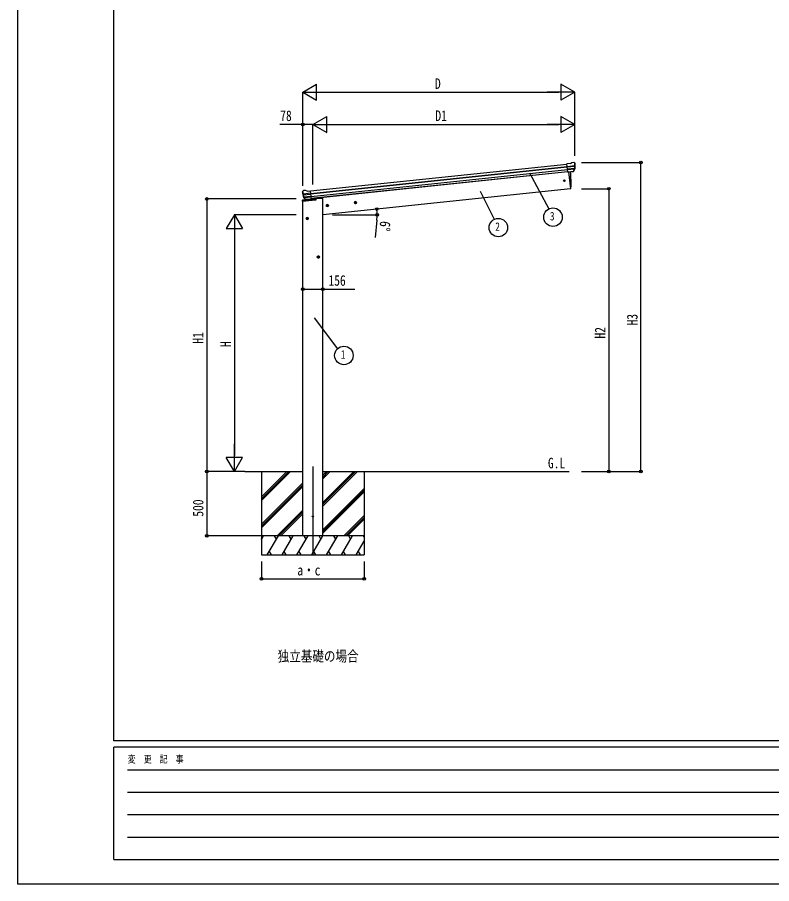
# Model space of a CAD drawing. Units: millimetres, scale not verified. Extents: x -10512 to 10512, y -7425 to 7425.
# Drawn here: x -10512 to -4641, y -7425 to -678 of the extents above; entities that cross this region are included whole.
import ezdxf
from ezdxf.enums import TextEntityAlignment as Align

# ---------------------------------------------------------------- set-up
doc = ezdxf.new("R2010")
doc.units = ezdxf.units.MM
doc.header["$LTSCALE"] = 30
for name, color, linetype in [('0-2_USER1', 3, 'Continuous'), ('0-3_YKK_12', 2, 'Continuous'), ('0-4_YKK_13', 4, 'Continuous'), ('0-5_YKK_A1', 4, 'Continuous'), ('0-6_YKK_D', 6, 'Continuous'), ('0-7_YKK_ZWAK', 7, 'Continuous')]:
    doc.layers.add(name, color=color, linetype=linetype)
doc.styles.add('ＭＳ ゴシック', font='')
doc.styles.get('ＭＳ ゴシック').set_extended_font_data('MS Gothic')

msp = doc.modelspace()

# ---------------------------------------------------------------- linework, layer by layer
at = {"layer": '0-3_YKK_12'}
msp.add_line((-8213.08, -4176.85), (-8213.08, -4870.18), dxfattribs=at)
at = {"layer": '0-4_YKK_13'}
for p, q in [((-6208.28, -1815.55), (-6234.8, -1818.34)), ((-6228.01, -1882.9), (-6234.8, -1818.34)), ((-6181.96, -1806.76), (-6181.96, -1806.76)), ((-6178.29, -1807.84), (-6178.3, -1807.84)), ((-6178.29, -1807.84), (-6173.98, -1811.34)), ((-6173.98, -1811.34), (-6173.11, -1812.04)), ((-6171.73, -1815.74), (-6172.04, -1813.89)), ((-6232.64, -1838.87), (-6172.9, -1832.59)), ((-6172.42, -1838.46), (-6232.03, -1844.73)), ((-6173.26, -1855.22), (-6230.29, -1861.21)), ((-6174.65, -1859.88), (-6229.82, -1865.68)), ((-6184.66, -1878.11), (-6228.04, -1882.67)), ((-6228.01, -1882.9), (-6218.07, -1881.85)), ((-6221.45, -1882.2), (-6207.74, -2012.58)), ((-6218.07, -1881.85), (-6217.8, -1881.91)), ((-6217.8, -1881.91), (-6192.47, -1879.25)), ((-6192.47, -1879.25), (-6192.21, -1879.13)), ((-6192.21, -1879.13), (-6184.52, -1878.32)), ((-6183.21, -1876.46), (-6173.76, -1858.15)), ((-6182.16, -1876.88), (-6172.04, -1858.62)), ((-6207.74, -2012.58), (-6205.69, -2012.29)), ((-8293.12, -2038.7), (-8293.2, -2036.83)), ((-8291.84, -2033.94), (-8292.53, -2034.8)), ((-8288.34, -2029.62), (-8291.84, -2033.94)), ((-8186.26, -2090.24), (-8291.04, -2101.26)), ((-8291.04, -2101.26), (-8186.26, -2090.24)), ((-8186.26, -2090.31), (-8290.52, -2101.27)), ((-8186.26, -2090.82), (-8289.59, -2101.68)), ((-8228.73, -2048.67), (-8288.47, -2054.95)), ((-8288.34, -2029.62), (-8288.34, -2029.61)), ((-8287.71, -2060.79), (-8228.11, -2054.52)), ((-8284.98, -2027.79), (-8284.97, -2027.79)), ((-8270.21, -2096.35), (-8283.9, -2080.59)), ((-8283.41, -2077), (-8226.38, -2071.01)), ((-8269.26, -2095.71), (-8282.31, -2079.77)), ((-8281.08, -2081.27), (-8225.91, -2075.47)), ((-8257.41, -2030.93), (-8230.88, -2028.14)), ((-8224.1, -2092.69), (-8230.88, -2028.14)), ((-8186.26, -2094.86), (-8186.26, -2090.24)), ((-8293.26, -2110.61), (-8292.02, -2101.2)), ((-8292.25, -2110.5), (-8293.26, -2110.61)), ((-8292.25, -2110.5), (-8190.74, -2099.84)), ((-8291.04, -2101.26), (-8292.25, -2110.5)), ((-8292.25, -2110.5), (-8291.04, -2101.26)), ((-8290.52, -2101.27), (-8291.72, -2110.45)), ((-8291.04, -2101.26), (-8291.13, -2100.33)), ((-8291.13, -2100.33), (-8291.04, -2101.26)), ((-8289.59, -2101.68), (-8289.64, -2101.18)), ((-8259.9, -2096.45), (-8267.59, -2097.26)), ((-8267.5, -2097.03), (-8224.12, -2092.47)), ((-8259.63, -2096.52), (-8259.9, -2096.45)), ((-8234.3, -2093.86), (-8259.63, -2096.52)), ((-8234.05, -2093.74), (-8234.3, -2093.86)), ((-8224.1, -2092.69), (-8234.05, -2093.74)), ((-8221.26, -2092.99), (-8221.26, -2094.5))]:
    msp.add_line(p, q, dxfattribs=at)
for points in [[(-6208.28, -1815.55), (-6196.68, -1808.59), (-6196.68, -1808.58)], [(-6195.45, -1808.17), (-6195.45, -1808.17), (-6181.96, -1806.76)], [(-8291.13, -2100.33), (-8186.26, -2089.31), (-8186.26, -2090.24)], [(-8271.49, -2026.37), (-8271.49, -2026.37), (-8284.97, -2027.79)], [(-8257.41, -2030.93), (-8270.2, -2026.52), (-8270.2, -2026.52)]]:
    msp.add_lwpolyline(points, dxfattribs=at)
for centre, radius in [((-6254.54, -1950.03), 6.5), ((-8212.83, -4565.09), 5)]:
    msp.add_circle(centre, radius, dxfattribs=at)
for centre, radius, start, end in [((-6195.13, -1811.16), 3, 96.02369, 120.97631), ((-6181.44, -1811.73), 5, 51.04426, 95.95574), ((-6365.28, -1837.39), 192.44, 1.4271, 6.57578), ((-6372.62, -1836.85), 202, 354.13916, 6), ((-7102.35, -1972.37), 900, 357.63919, 5.84085), ((-6184.78, -1875.43), 2.99, 285.2717, 331.00739), ((-6176.43, -1856.78), 3, 332.69111, 354.20009), ((-6372.62, -1836.85), 200.2, 354.20009, 359.53883), ((-6127.63, -1830.48), 45.32, 182.67122, 185.64518), ((-6172.24, -1839.8), 1.35, 95.1605, 97.91927), ((-6169.63, -1838.24), 2.74, 179.02151, 184.43412), ((-6174.66, -1857.17), 3, 331, 354.13916), ((-6206.11, -2009.32), 3, 278, 357.63919), ((-8092.23, -2017.59), 202, 186, 197.86084), ((-8099.29, -2019.64), 192.44, 185.42422, 190.5729), ((-8333.19, -2062.29), 45.32, 6.35482, 9.32878), ((-8284.45, -2032.76), 5, 96.04426, 140.95574), ((-8290.49, -2061.15), 2.74, 7.56588, 12.97849), ((-8287.62, -2062.13), 1.35, 94.08073, 96.8395), ((-8092.23, -2017.59), 200.2, 192.46117, 197.79991), ((-8281.64, -2078.62), 3, 197.86084, 221), ((-8279.99, -2077.87), 3, 197.79991, 219.30889), ((-8271.18, -2029.36), 3, 71.02369, 95.97631), ((-8291.03, -2101.33), 1, 96, 172.5), ((-8291.75, -2104.85), 3.66, 78.7113, 94.17753), ((-8291.75, -2104.85), 3.66, 78.7113, 94.17753), ((-8267.95, -2094.38), 2.99, 220.99261, 266.7283), ((-8191.26, -2094.86), 5, 276, 0)]:
    msp.add_arc(centre, radius, start, end, dxfattribs=at)
for centre, major_axis, ratio, start_param, end_param in [((-6173.99, -1815.34), (-0.87, 5.91), 0.020485, 0.671432, 1.5691306), ((-6179.38, -1810.82), (5.88, -1.31), 0.24881, 0.460585, 0.4641038), ((-6175, -1814.37), (-2.34, 1.9), 0.995767, 3.9859716, 4.712389), ((-6184.97, -1875.13), (-0.11, 3), 0.642905, 3.2459383, 4.203928), ((-6184.84, -1875.34), (1.66, -2.51), 0.997631, 5.8041905, 5.8929484), ((-6184.91, -1875.23), (3.53, -2.11), 0.650902, 5.2561448, 5.3289554), ((-6182.54, -1874.88), (1.08, 3.13), 0.040856, 2.1135035, 2.1416249), ((-6370.31, -1858.8), (-20.92, 199.05), 0.994373, 4.7113789, 4.7277536), ((-8290.2, -2036.69), (1.9, 2.34), 0.995767, 1.5707963, 2.2972137), ((-8286.65, -2032.31), (-5.48, -2.51), 0.24881, 5.8190815, 5.8226003), ((-8290.99, -2037.85), (-0.38, 5.97), 0.020485, 4.7140547, 5.6117533), ((-8089.92, -2039.54), (-20.92, 199.05), 0.994373, 1.5554317, 1.5718064), ((-8270.25, -2094.3), (-1.71, 2.84), 0.040856, 4.1415604, 4.1696818), ((-8267.81, -2094.05), (-0.51, 2.96), 0.642905, 2.0792573, 3.037247), ((-8267.86, -2094.15), (-3.02, -2.79), 0.650902, 0.9542299, 1.0270405), ((-8267.9, -2094.27), (-1.1, -2.8), 0.997631, 0.3902369, 0.4789948)]:
    msp.add_ellipse(centre, major_axis=major_axis, ratio=ratio, start_param=start_param, end_param=end_param, dxfattribs=at)
at = {"layer": '0-5_YKK_A1'}
for p, q in [((-8230.68, -2030.13), (-6234.59, -1820.33)), ((-8228.69, -2049.02), (-6232.6, -1839.23)), ((-8228.26, -2053.2), (-6232.17, -1843.4)), ((-8226.16, -2073.06), (-6230.08, -1863.26)), ((-6228.32, -1880), (-8224.4, -2089.8)), ((-6228.21, -1881), (-8153.5, -2083.35)), ((-6221.45, -1882.2), (-6207.74, -2012.58)), ((-6207.74, -2012.58), (-8135.08, -2215.15)), ((-8153.5, -2083.35), (-8152.89, -2089.15)), ((-8135.08, -4715.15), (-8135.08, -2089.15)), ((-8290.58, -4715.15), (-8290.58, -2110.33)), ((-8088.92, -2142.93), (-8108.81, -2145.02)), ((-8099.65, -2136.51), (-8105.72, -2140.92)), ((-8105.72, -2140.92), (-8104.94, -2148.39)), ((-8104.94, -2148.39), (-8098.08, -2151.44)), ((-8097.82, -2153.92), (-8099.91, -2134.03)), ((-8092.8, -2139.56), (-8099.65, -2136.51)), ((-7870.13, -2119.93), (-7890.02, -2122.02)), ((-7880.86, -2113.51), (-7886.93, -2117.93)), ((-7886.93, -2117.93), (-7886.15, -2125.39)), ((-7886.15, -2125.39), (-7879.29, -2128.44)), ((-7879.03, -2130.92), (-7881.12, -2111.03)), ((-7874, -2116.57), (-7880.86, -2113.51)), ((-8246.08, -2244.7), (-8266.08, -2244.7)), ((-8256.08, -2237.2), (-8262.58, -2240.95)), ((-8262.58, -2240.95), (-8262.58, -2248.45)), ((-8262.58, -2248.45), (-8256.08, -2252.21)), ((-8256.08, -2254.7), (-8256.08, -2234.7)), ((-8249.58, -2240.95), (-8256.08, -2237.2)), ((-8159.08, -2544.7), (-8179.08, -2544.7)), ((-8169.08, -2537.2), (-8175.58, -2540.95)), ((-8175.58, -2540.95), (-8175.58, -2548.45)), ((-8175.58, -2548.45), (-8169.08, -2552.21)), ((-8169.08, -2554.7), (-8169.08, -2534.7)), ((-8162.58, -2540.95), (-8169.08, -2537.2)), ((-8741.72, -4215.15), (-8290.58, -4215.15)), ((-8613.08, -4441.78), (-8386.45, -4215.15)), ((-8613.08, -4427.64), (-8400.59, -4215.15)), ((-8613.08, -4413.5), (-8414.74, -4215.15)), ((-8613.08, -4215.21), (-8613.08, -4865.15)), ((-8135.08, -4215.15), (-6216.14, -4215.15)), ((-8135.08, -4484.28), (-7865.95, -4215.15)), ((-8135.08, -4470.14), (-7880.09, -4215.15)), ((-8135.08, -4455.99), (-7894.24, -4215.15)), ((-8135.08, -4272.09), (-8078.14, -4215.15)), ((-8135.08, -4257.95), (-8092.29, -4215.15)), ((-8135.08, -4243.8), (-8106.43, -4215.15)), ((-7813.08, -4215.21), (-7813.08, -4865.15)), ((-8613.08, -4625.63), (-8291.08, -4303.63)), ((-8613.08, -4639.77), (-8291.08, -4317.77)), ((-8613.08, -4653.91), (-8291.08, -4331.91)), ((-8135.08, -4668.13), (-7813.08, -4346.13)), ((-8135.08, -4682.27), (-7813.08, -4360.27)), ((-8135.08, -4696.41), (-7813.08, -4374.41)), ((-8490.48, -4715.15), (-8291.08, -4515.76)), ((-8476.33, -4715.15), (-8291.08, -4529.9)), ((-8462.19, -4715.15), (-8291.08, -4544.04)), ((-7969.98, -4715.15), (-7813.08, -4558.26)), ((-7955.83, -4715.15), (-7813.08, -4572.4)), ((-7941.69, -4715.15), (-7813.08, -4586.54)), ((-7813.08, -4715.15), (-8613.08, -4715.15)), ((-8613.08, -4744.09), (-8596.38, -4715.15)), ((-8567.51, -4865.15), (-8480.9, -4715.15)), ((-8495.91, -4741.13), (-8510.91, -4715.15)), ((-8452.04, -4865.15), (-8365.43, -4715.15)), ((-8380.43, -4741.13), (-8395.44, -4715.15)), ((-8336.57, -4865.15), (-8249.96, -4715.15)), ((-8264.97, -4741.13), (-8279.97, -4715.15)), ((-8221.1, -4865.15), (-8134.49, -4715.15)), ((-8149.5, -4741.13), (-8164.5, -4715.15)), ((-8105.63, -4865.15), (-8019.02, -4715.15)), ((-8034.02, -4741.13), (-8049.03, -4715.15)), ((-7990.16, -4865.15), (-7903.56, -4715.15)), ((-7918.56, -4741.13), (-7933.56, -4715.15)), ((-7813.08, -4723.82), (-7818.09, -4715.15)), ((-8611.38, -4741.13), (-8613.08, -4738.17)), ((-7874.69, -4865.15), (-7813.08, -4758.45)), ((-8552.51, -4839.17), (-8537.51, -4865.15)), ((-8437.04, -4839.17), (-8422.04, -4865.15)), ((-8321.57, -4839.17), (-8306.57, -4865.15)), ((-8206.1, -4839.17), (-8191.1, -4865.15)), ((-8090.63, -4839.17), (-8075.63, -4865.15)), ((-7975.16, -4839.17), (-7960.16, -4865.15)), ((-7859.69, -4839.17), (-7844.69, -4865.15)), ((-8613.08, -4865.15), (-7813.08, -4865.15))]:
    msp.add_line(p, q, dxfattribs=at)
for points in [[(-8135.08, -2089.15), (-8155.08, -2089.15), (-8186.26, -2092.43)], [(-8098.08, -2151.44), (-8092.01, -2147.03), (-8092.8, -2139.56)], [(-7879.29, -2128.44), (-7873.22, -2124.03), (-7874, -2116.57)], [(-8256.08, -2252.21), (-8249.58, -2248.45), (-8249.58, -2240.95)], [(-8169.08, -2552.21), (-8162.58, -2548.45), (-8162.58, -2540.95)]]:
    msp.add_lwpolyline(points, dxfattribs=at)
for centre, radius in [((-8098.87, -2143.97), 8.5), ((-8098.87, -2143.97), 7.7), ((-8098.87, -2143.97), 6.5), ((-7880.07, -2120.98), 8.5), ((-7880.07, -2120.98), 7.7), ((-7880.07, -2120.98), 6.5), ((-8256.08, -2244.7), 8.5), ((-8256.08, -2244.7), 7.7), ((-8256.08, -2244.7), 6.5), ((-8169.08, -2544.7), 8.5), ((-8169.08, -2544.7), 7.7), ((-8169.08, -2544.7), 6.5)]:
    msp.add_circle(centre, radius, dxfattribs=at)
at = {"layer": '0-6_YKK_D'}
for p, q in [((-8291.08, -1261.75), (-8182.83, -1199.25)), ((-8182.83, -1324.25), (-8182.83, -1199.25)), ((-6172.7, -1261.75), (-6280.95, -1199.25)), ((-6280.95, -1199.25), (-6280.95, -1324.25)), ((-8291.08, -1979.17), (-8291.08, -1260.75)), ((-8291.08, -1261.75), (-8182.83, -1324.25)), ((-8291.08, -1261.75), (-8074.58, -1261.75)), ((-8166.08, -1261.75), (-6297.7, -1261.75)), ((-6172.7, -1261.75), (-6389.21, -1261.75)), ((-6172.7, -1261.75), (-6280.95, -1324.25)), ((-6172.7, -1756.43), (-6172.7, -1260.75)), ((-8212.83, -1511.75), (-8104.58, -1449.25)), ((-8104.58, -1574.25), (-8104.58, -1449.25)), ((-6172.7, -1511.75), (-6280.95, -1449.25)), ((-6280.95, -1449.25), (-6280.95, -1574.25)), ((-8290.58, -1989.17), (-8290.58, -1510.75)), ((-8212.83, -1981), (-8212.83, -1510.75)), ((-8212.83, -1981), (-8212.83, -1510.75)), ((-8212.83, -1511.75), (-8104.58, -1574.25)), ((-8212.83, -1511.75), (-7996.33, -1511.75)), ((-8087.83, -1511.75), (-6297.7, -1511.75)), ((-6172.7, -1511.75), (-6389.21, -1511.75)), ((-6172.7, -1511.75), (-6280.95, -1574.25)), ((-6172.7, -1755.43), (-6172.7, -1510.75)), ((-6120.87, -1808.74), (-5658, -1808.74)), ((-5659, -4215.15), (-5659, -1808.74)), ((-6525.41, -1888.56), (-6375.51, -2169.95)), ((-6121.87, -2012.58), (-5908, -2012.58)), ((-5909, -2012.58), (-5909, -4215.15)), ((-6910.61, -2032.8), (-6800.73, -2251.09)), ((-8341.08, -2092.64), (-9039.05, -2092.64)), ((-9038.05, -2092.64), (-9038.05, -4215.15)), ((-8823.52, -2215.15), (-8886.02, -2323.4)), ((-8341.08, -2215.15), (-8824.52, -2215.15)), ((-8823.52, -2215.15), (-8761.02, -2323.4)), ((-8823.52, -2215.15), (-8823.52, -2431.66)), ((-8060.72, -2215.15), (-7711.17, -2215.15)), ((-7714.3, -2257.6), (-7727.89, -2392.25)), ((-8886.02, -2323.4), (-8761.02, -2323.4)), ((-8823.52, -2340.15), (-8823.52, -4090.15)), ((-8201.23, -3017.73), (-8021.44, -3260.37)), ((-8823.52, -4215.15), (-8823.52, -3998.64)), ((-8823.52, -4215.15), (-8886.02, -4106.9)), ((-8761.02, -4106.9), (-8886.02, -4106.9)), ((-8823.52, -4215.15), (-8761.02, -4106.9)), ((-8742.72, -4215.15), (-9039.05, -4215.15)), ((-8742.72, -4215.15), (-9039.05, -4215.15)), ((-9038.05, -4215.15), (-9038.05, -4715.15)), ((-8742.72, -4215.15), (-8824.52, -4215.15)), ((-6121.87, -4215.15), (-5908, -4215.15)), ((-6121.87, -4215.15), (-5658, -4215.15)), ((-8614.08, -4715.15), (-9039.05, -4715.15)), ((-8613.08, -4916.09), (-8613.08, -5051.86)), ((-7813.08, -4916.09), (-7813.08, -5051.86)), ((-8613.08, -5050.86), (-7813.08, -5050.86))]:
    msp.add_line(p, q, dxfattribs=at)
for points in [[(-8212.83, -1511.75), (-8290.58, -1511.75), (-8468.28, -1511.75)], [(-8290.58, -2794.7), (-8135.08, -2794.7), (-7885.38, -2794.7)]]:
    msp.add_lwpolyline(points, dxfattribs=at)
for centre, radius in [((-8290.58, -1511.75), 10.62), ((-5659, -1808.74), 10.62), ((-5909, -2012.58), 10.62), ((-9038.05, -2092.64), 10.62), ((-7714.49, -2170.94), 10.62), ((-7712.17, -2215.15), 10.62), ((-6343.28, -2234.34), 72), ((-6768.35, -2315.4), 72), ((-8290.58, -2794.7), 10.62), ((-8135.08, -2794.7), 10.62), ((-7970.72, -3311.47), 72), ((-9038.05, -4215.15), 10.62), ((-9038.05, -4215.15), 10.62), ((-5909, -4215.15), 10.62), ((-5659, -4215.15), 10.62), ((-9038.05, -4715.15), 10.62), ((-8613.08, -5050.86), 10.62), ((-7813.08, -5050.86), 10.62)]:
    msp.add_circle(centre, radius, dxfattribs=at)
for start, end in [(0, 6), (354.23974, 0)]:
    msp.add_arc((-8135.08, -2215.15), 422.91, start, end, dxfattribs=at)
at = {"layer": '0-7_YKK_ZWAK'}
for p, q in [((-9762.45, -6312.5), (-9762.45, 6937.5)), ((9737.55, -6312.5), (-9762.45, -6312.5)), ((-3262.45, -6362.5), (-9762.45, -6362.5)), ((-9762.45, -7237.5), (-9762.45, -6362.5)), ((-9656.2, -6537.5), (-3387.45, -6537.5)), ((-9656.2, -6712.5), (-3387.45, -6712.5)), ((-9656.2, -6887.5), (-3387.45, -6887.5)), ((-9656.2, -7062.5), (-3387.45, -7062.5)), ((-9762.45, -7237.5), (-3262.45, -7237.5))]:
    msp.add_line(p, q, dxfattribs=at)
msp.add_lwpolyline([(-10512.5, -7425), (10512.5, -7425), (10512.5, 7425), (-10512.5, 7425)], close=True, dxfattribs=at)

# ---------------------------------------------------------------- texts
at = {"layer": '0-2_USER1', "style": 'ＭＳ ゴシック', "width": 0.8}
for s, p in [('G.L', (-6382.65, -4215.18)), ('独立基礎の場合', (-8486.04, -5719.14))]:
    msp.add_text(s, height=82.48, dxfattribs=at).set_placement(p, align=Align.BOTTOM_LEFT)
at = {"layer": '0-6_YKK_D', "style": 'ＭＳ ゴシック', "width": 0.8}
for s, height, p in [('D', 82.48, (-7261.89, -1260.15)), ('78', 82.48, (-8466.68, -1510.15)), ('D1', 82.48, (-7258.77, -1510.15)), ('3', 65.98, (-6367.28, -2279.34)), ('2', 65.98, (-6792.35, -2360.4)), ('156', 82.48, (-8090.98, -2793.1)), ('1', 65.98, (-7994.72, -3356.47)), ('a・c', 82.48, (-8333.08, -5049.26))]:
    msp.add_text(s, height=height, dxfattribs=at).set_placement(p, align=Align.BOTTOM_LEFT)
for s, rotation, p in [('6°', 264.24, (-7712.81, -2259.42)), ('H3', 90, (-5660.6, -3077.94)), ('H2', 90, (-5910.6, -3179.86)), ('H1', 90, (-9039.65, -3219.9)), ('H', 90, (-8825.12, -3245.15)), ('500', 90, (-9039.72, -4567.15))]:
    msp.add_text(s, height=82.48, rotation=rotation, dxfattribs=at).set_placement(p, align=Align.BOTTOM_LEFT)
at = {"layer": '0-7_YKK_ZWAK', "style": 'ＭＳ ゴシック', "width": 0.8}
msp.add_text('変  更  記  事', height=54.99, dxfattribs=at).set_placement((-9653.28, -6500), align=Align.BOTTOM_LEFT)

doc.saveas('drawing.dxf')
